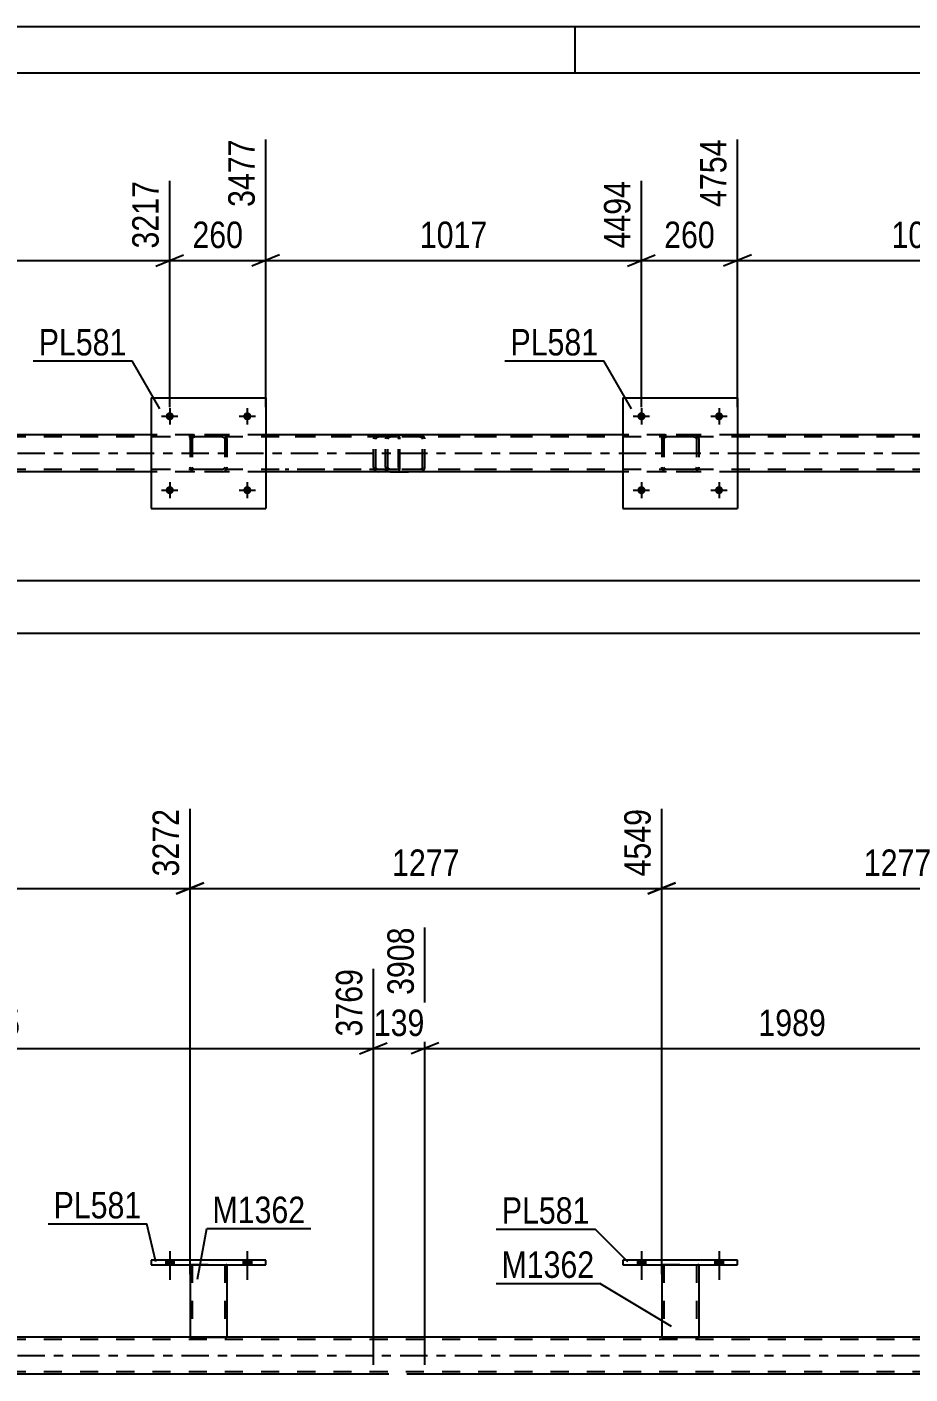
# Model space of a CAD drawing. Header units: millimetres. Extents: x 0 to 841, y 0 to 594.
# Drawn here: x 151.6 to 247.3, y 448.1 to 594 of the extents above; entities that cross this region are included whole.
import ezdxf

# ---------------------------------------------------------------- set-up
doc = ezdxf.new("R2010")
doc.units = ezdxf.units.MM
doc.linetypes.add('DXK_LINE_DOT2', pattern=[3.9198, 1.9599, -1.9599])
doc.linetypes.add('DXK_LINE_DOT3', pattern=[5.9187, 2.979, -0.9799, 0.9799, -0.9799])
doc.styles.add('Arial Narrow', font='ARIALN.TTF', dxfattribs={"height": 0.2})

# ---------------------------------------------------------------- blocks, each defined once
blk = doc.blocks.new('Unknown-275727292-1135 - 18137')
at = {"color": 5, "linetype": 'Continuous'}
for p, q in [((841, 594), (0, 594)), ((211, 589), (211, 594)), ((836, 589), (5, 589))]:
    blk.add_line(p, q, dxfattribs=at)
blk = doc.blocks.new('Bolt-275727292-2522 - 2500')
at = {"linetype": 'Continuous'}
for points in [[(218.61, 551.84, -1), (217.73, 551.84, -1)], [(227.01, 551.84, -1), (226.13, 551.84, -1)]]:
    blk.add_hatch(color=1, dxfattribs=at).paths.add_polyline_path(points)
at = {"color": 1, "linetype": 'Continuous'}
for p, q in [((217.29, 551.84), (219.05, 551.84)), ((218.17, 552.72), (218.17, 550.96)), ((225.69, 551.84), (227.45, 551.84)), ((226.57, 552.72), (226.57, 550.96))]:
    blk.add_line(p, q, dxfattribs=at)
blk = doc.blocks.new('Bolt-275727292-2523 - 2500')
at = {"linetype": 'Continuous'}
for points in [[(218.61, 543.84, -1), (217.73, 543.84, -1)], [(227.01, 543.84, -1), (226.13, 543.84, -1)]]:
    blk.add_hatch(color=1, dxfattribs=at).paths.add_polyline_path(points)
at = {"color": 1, "linetype": 'Continuous'}
for p, q in [((218.17, 544.72), (218.17, 542.96)), ((226.57, 544.72), (226.57, 542.96)), ((217.29, 543.84), (219.05, 543.84)), ((225.69, 543.84), (227.45, 543.84))]:
    blk.add_line(p, q, dxfattribs=at)
blk = doc.blocks.new('Bolt-275727292-2528 - 2500')
at = {"linetype": 'Continuous'}
for points in [[(167.53, 551.84, -1), (166.65, 551.84, -1)], [(175.93, 551.84, -1), (175.05, 551.84, -1)]]:
    blk.add_hatch(color=1, dxfattribs=at).paths.add_polyline_path(points)
at = {"color": 1, "linetype": 'Continuous'}
for p, q in [((166.21, 551.84), (167.97, 551.84)), ((167.09, 552.72), (167.09, 550.96)), ((174.61, 551.84), (176.37, 551.84)), ((175.49, 552.72), (175.49, 550.96))]:
    blk.add_line(p, q, dxfattribs=at)
blk = doc.blocks.new('Bolt-275727292-2529 - 2500')
at = {"linetype": 'Continuous'}
for points in [[(167.53, 543.84, -1), (166.65, 543.84, -1)], [(175.93, 543.84, -1), (175.05, 543.84, -1)]]:
    blk.add_hatch(color=1, dxfattribs=at).paths.add_polyline_path(points)
at = {"color": 1, "linetype": 'Continuous'}
for p, q in [((167.09, 544.72), (167.09, 542.96)), ((175.49, 544.72), (175.49, 542.96)), ((166.21, 543.84), (167.97, 543.84)), ((174.61, 543.84), (176.37, 543.84))]:
    blk.add_line(p, q, dxfattribs=at)
blk = doc.blocks.new('Part-275727292-2610 - 2500')
at = {"color": 7, "linetype": 'DXK_LINE_DOT2'}
for p, q in [((190.5, 549.53), (190.46, 549.36)), ((190.46, 546.32), (190.46, 549.36)), ((190.5, 549.55), (190.5, 549.53)), ((190.72, 549.36), (190.74, 549.45)), ((190.72, 546.32), (190.72, 549.36)), ((190.74, 549.45), (190.79, 549.53)), ((190.97, 549.84), (190.78, 549.8)), ((190.79, 549.53), (190.88, 549.58)), ((190.88, 549.58), (190.97, 549.6)), ((190.97, 549.84), (194.21, 549.84)), ((205.96, 549.84), (190.97, 549.84)), ((205.96, 549.6), (190.97, 549.6)), ((194.4, 549.8), (194.21, 549.84)), ((194.21, 549.6), (194.31, 549.58)), ((194.31, 549.58), (194.39, 549.53)), ((194.39, 549.53), (194.44, 549.45)), ((194.44, 549.45), (194.46, 549.36)), ((194.46, 546.32), (194.46, 549.36)), ((194.68, 549.53), (194.68, 549.55)), ((194.72, 549.36), (194.68, 549.53)), ((194.72, 546.32), (194.72, 549.36)), ((190.46, 546.32), (190.48, 546.23)), ((190.48, 546.23), (190.5, 546.14)), ((190.74, 546.23), (190.72, 546.32)), ((190.79, 546.15), (190.74, 546.23)), ((190.78, 545.88), (190.97, 545.84)), ((190.88, 546.1), (190.79, 546.15)), ((190.97, 546.08), (190.88, 546.1)), ((205.96, 546.08), (190.97, 546.08)), ((190.97, 545.84), (194.21, 545.84)), ((205.96, 545.84), (190.97, 545.84)), ((194.31, 546.1), (194.21, 546.08)), ((194.21, 545.84), (194.4, 545.88)), ((194.39, 546.15), (194.31, 546.1)), ((194.44, 546.23), (194.39, 546.15)), ((194.46, 546.32), (194.44, 546.23)), ((194.68, 546.14), (194.7, 546.23)), ((194.7, 546.23), (194.72, 546.32))]:
    blk.add_line(p, q, dxfattribs=at)
for centre, start, end in [((190.95, 549.34), 110.7583, 155.68), ((194.23, 549.34), 24.32, 69.2417), ((190.95, 546.34), 204.32, 249.2417), ((194.23, 546.34), 290.7583, 335.68)]:
    blk.add_arc(centre, 0.496, start, end, dxfattribs=at)
blk = doc.blocks.new('Part-275727292-2551 - 2500')
at = {"color": 2, "linetype": 'Continuous'}
for p, q in [((216.17, 553.84), (216.17, 541.84)), ((216.17, 553.84), (228.57, 553.84)), ((228.57, 553.84), (228.57, 541.84)), ((216.17, 541.84), (228.57, 541.84))]:
    blk.add_line(p, q, dxfattribs=at)
blk = doc.blocks.new('Part-275727292-2552 - 2500')
at = {"color": 7, "linetype": 'DXK_LINE_DOT2'}
for p, q in [((220.37, 549.36), (220.41, 549.55)), ((220.41, 549.55), (220.37, 549.36)), ((220.37, 549.36), (220.37, 546.32)), ((220.61, 549.36), (220.63, 549.45)), ((220.61, 549.36), (220.61, 546.32)), ((220.63, 549.45), (220.68, 549.53)), ((220.67, 549.8), (220.85, 549.84)), ((220.85, 549.84), (220.67, 549.8)), ((220.68, 549.53), (220.76, 549.58)), ((220.76, 549.58), (220.85, 549.6)), ((223.89, 549.84), (220.85, 549.84)), ((223.89, 549.6), (220.85, 549.6)), ((223.89, 549.84), (224.07, 549.8)), ((224.07, 549.8), (223.89, 549.84)), ((223.89, 549.6), (223.98, 549.58)), ((223.98, 549.58), (224.06, 549.53)), ((224.06, 549.53), (224.11, 549.45)), ((224.11, 549.45), (224.13, 549.36)), ((224.13, 549.36), (224.13, 546.32)), ((224.33, 549.55), (224.37, 549.36)), ((224.37, 549.36), (224.33, 549.55)), ((224.37, 549.36), (224.37, 546.32)), ((220.41, 546.14), (220.37, 546.32)), ((220.37, 546.32), (220.41, 546.14)), ((220.63, 546.23), (220.61, 546.32)), ((220.68, 546.15), (220.63, 546.23)), ((220.85, 545.84), (220.67, 545.88)), ((220.67, 545.88), (220.85, 545.84)), ((220.76, 546.1), (220.68, 546.15)), ((220.85, 546.08), (220.76, 546.1)), ((223.89, 546.08), (220.85, 546.08)), ((223.89, 545.84), (220.85, 545.84)), ((223.98, 546.1), (223.89, 546.08)), ((224.07, 545.88), (223.89, 545.84)), ((223.89, 545.84), (224.07, 545.88)), ((224.06, 546.15), (223.98, 546.1)), ((224.11, 546.23), (224.06, 546.15)), ((224.13, 546.32), (224.11, 546.23)), ((224.37, 546.32), (224.33, 546.14)), ((224.33, 546.14), (224.37, 546.32))]:
    blk.add_line(p, q, dxfattribs=at)
at = {"color": 7, "linetype": 'DXK_LINE_DOT3'}
blk.add_line((222.37, 547.84), (222.37, 547.84), dxfattribs=at)
at = {"color": 7, "linetype": 'DXK_LINE_DOT2'}
for centre, start, end in [((220.85, 549.36), 112.5, 157.5), ((220.85, 549.36), 112.5, 157.5), ((223.89, 549.36), 22.5, 67.5), ((223.89, 549.36), 22.5, 67.5), ((220.85, 546.32), 202.5, 247.5), ((220.85, 546.32), 202.5, 247.5), ((223.89, 546.32), 292.5, 337.5), ((223.89, 546.32), 292.5, 337.5)]:
    blk.add_arc(centre, 0.48, start, end, dxfattribs=at)
blk = doc.blocks.new('Part-275727292-2637 - 2500')
at = {"color": 7, "linetype": 'DXK_LINE_DOT2'}
for p, q in [((759.07, 549.6), (97.33, 549.6)), ((177.49, 549.84), (165.09, 549.84)), ((228.57, 549.84), (216.17, 549.84)), ((759.07, 546.08), (97.33, 546.08)), ((177.49, 545.84), (165.09, 545.84)), ((228.57, 545.84), (216.17, 545.84))]:
    blk.add_line(p, q, dxfattribs=at)
at = {"color": 2, "linetype": 'Continuous'}
for p, q in [((165.09, 549.84), (126.41, 549.84)), ((216.17, 549.84), (177.49, 549.84)), ((267.25, 549.84), (228.57, 549.84)), ((165.09, 545.84), (126.41, 545.84)), ((216.17, 545.84), (177.49, 545.84)), ((267.25, 545.84), (228.57, 545.84))]:
    blk.add_line(p, q, dxfattribs=at)
at = {"color": 7, "linetype": 'DXK_LINE_DOT3'}
blk.add_line((97.33, 547.84), (759.07, 547.84), dxfattribs=at)
blk = doc.blocks.new('Part-275727292-2557 - 2500')
at = {"color": 2, "linetype": 'Continuous'}
for p, q in [((165.09, 553.84), (165.09, 541.84)), ((165.09, 553.84), (177.49, 553.84)), ((177.49, 553.84), (177.49, 541.84)), ((165.09, 541.84), (177.49, 541.84))]:
    blk.add_line(p, q, dxfattribs=at)
blk = doc.blocks.new('Part-275727292-2558 - 2500')
at = {"color": 7, "linetype": 'DXK_LINE_DOT2'}
for p, q in [((169.29, 549.36), (169.33, 549.55)), ((169.33, 549.55), (169.29, 549.36)), ((169.29, 549.36), (169.29, 546.32)), ((169.53, 549.36), (169.55, 549.45)), ((169.53, 549.36), (169.53, 546.32)), ((169.55, 549.45), (169.6, 549.53)), ((169.59, 549.8), (169.77, 549.84)), ((169.77, 549.84), (169.59, 549.8)), ((169.6, 549.53), (169.68, 549.58)), ((169.68, 549.58), (169.77, 549.6)), ((172.81, 549.84), (169.77, 549.84)), ((172.81, 549.6), (169.77, 549.6)), ((172.81, 549.84), (172.99, 549.8)), ((172.99, 549.8), (172.81, 549.84)), ((172.81, 549.6), (172.9, 549.58)), ((172.9, 549.58), (172.98, 549.53)), ((172.98, 549.53), (173.03, 549.45)), ((173.03, 549.45), (173.05, 549.36)), ((173.05, 549.36), (173.05, 546.32)), ((173.25, 549.55), (173.29, 549.36)), ((173.29, 549.36), (173.25, 549.55)), ((173.29, 549.36), (173.29, 546.32)), ((169.33, 546.14), (169.29, 546.32)), ((169.29, 546.32), (169.33, 546.14)), ((169.55, 546.23), (169.53, 546.32)), ((169.6, 546.15), (169.55, 546.23)), ((169.77, 545.84), (169.59, 545.88)), ((169.59, 545.88), (169.77, 545.84)), ((169.68, 546.1), (169.6, 546.15)), ((169.77, 546.08), (169.68, 546.1)), ((172.81, 546.08), (169.77, 546.08)), ((172.81, 545.84), (169.77, 545.84)), ((172.9, 546.1), (172.81, 546.08)), ((172.99, 545.88), (172.81, 545.84)), ((172.81, 545.84), (172.99, 545.88)), ((172.98, 546.15), (172.9, 546.1)), ((173.03, 546.23), (172.98, 546.15)), ((173.05, 546.32), (173.03, 546.23)), ((173.29, 546.32), (173.25, 546.14)), ((173.25, 546.14), (173.29, 546.32))]:
    blk.add_line(p, q, dxfattribs=at)
at = {"color": 7, "linetype": 'DXK_LINE_DOT3'}
blk.add_line((171.29, 547.84), (171.29, 547.84), dxfattribs=at)
at = {"color": 7, "linetype": 'DXK_LINE_DOT2'}
for centre, start, end in [((169.77, 549.36), 112.5, 157.5), ((169.77, 549.36), 112.5, 157.5), ((172.81, 549.36), 22.5, 67.5), ((172.81, 549.36), 22.5, 67.5), ((169.77, 546.32), 202.5, 247.5), ((169.77, 546.32), 202.5, 247.5), ((172.81, 546.32), 292.5, 337.5), ((172.81, 546.32), 292.5, 337.5)]:
    blk.add_arc(centre, 0.48, start, end, dxfattribs=at)
blk = doc.blocks.new('Part-275727292-2676 - 2500')
at = {"color": 7, "linetype": 'DXK_LINE_DOT2'}
for p, q in [((190.46, 549.84), (179.58, 549.84)), ((190.46, 549.6), (179.58, 549.6)), ((189.18, 549.53), (189.14, 549.36)), ((189.14, 546.32), (189.14, 549.36)), ((189.18, 549.55), (189.18, 549.53)), ((189.4, 549.36), (189.41, 549.45)), ((189.4, 546.32), (189.4, 549.36)), ((189.41, 549.45), (189.47, 549.53)), ((189.65, 549.84), (189.45, 549.8)), ((189.47, 549.53), (189.55, 549.58)), ((189.55, 549.58), (189.65, 549.6)), ((191.74, 549.84), (189.65, 549.84)), ((191.74, 549.6), (189.65, 549.6)), ((190.46, 549.6), (190.46, 549.84)), ((191.84, 549.8), (191.74, 549.84)), ((191.74, 549.6), (191.79, 549.58)), ((191.79, 549.58), (191.83, 549.53)), ((191.83, 549.53), (191.86, 549.45)), ((191.93, 549.7), (191.84, 549.8)), ((191.86, 549.45), (191.87, 549.36)), ((191.87, 546.32), (191.87, 549.36)), ((191.99, 549.55), (191.93, 549.7)), ((192.01, 549.36), (191.99, 549.55)), ((192.01, 546.32), (192.01, 549.36)), ((191.74, 546.08), (179.58, 546.08)), ((190.46, 545.84), (179.58, 545.84)), ((189.14, 546.32), (189.16, 546.23)), ((189.16, 546.23), (189.18, 546.14)), ((189.41, 546.23), (189.4, 546.32)), ((189.47, 546.15), (189.41, 546.23)), ((189.45, 545.88), (189.65, 545.84)), ((189.55, 546.1), (189.47, 546.15)), ((189.65, 546.08), (189.55, 546.1)), ((191.74, 545.84), (189.65, 545.84)), ((190.46, 546.08), (190.46, 545.84)), ((191.79, 546.1), (191.74, 546.08)), ((191.74, 545.84), (191.84, 545.88)), ((191.83, 546.15), (191.79, 546.1)), ((191.86, 546.23), (191.83, 546.15)), ((191.84, 545.88), (191.93, 545.98)), ((191.87, 546.32), (191.86, 546.23)), ((191.93, 545.98), (191.99, 546.14)), ((191.99, 546.14), (192.01, 546.32))]:
    blk.add_line(p, q, dxfattribs=at)
for centre, start, end in [((189.63, 549.35), 111.1941, 156.1506), ((189.63, 546.34), 203.8494, 248.8059)]:
    blk.add_arc(centre, 0.492, start, end, dxfattribs=at)
blk = doc.blocks.new('Part-275727292-2844 - 2736')
at = {"color": 2, "linetype": 'Continuous'}
for p, q in [((753.15, 452.13), (97.33, 452.13)), ((189.14, 448.13), (109.58, 448.13)), ((274.28, 448.13), (194.72, 448.13))]:
    blk.add_line(p, q, dxfattribs=at)
at = {"color": 7, "linetype": 'DXK_LINE_DOT2'}
for p, q in [((759.07, 451.89), (97.33, 451.89)), ((759.07, 448.37), (97.33, 448.37)), ((194.72, 448.13), (189.14, 448.13))]:
    blk.add_line(p, q, dxfattribs=at)
at = {"color": 7, "linetype": 'DXK_LINE_DOT3'}
blk.add_line((97.33, 450.13), (759.07, 450.13), dxfattribs=at)
blk = doc.blocks.new('Bolt-275727292-3101 - 2736')
at = {"linetype": 'Continuous'}
for points in [[(166.65, 459.97), (167.53, 459.97), (167.53, 460.45), (166.65, 460.45)], [(175.05, 459.97), (175.93, 459.97), (175.93, 460.45), (175.05, 460.45)]]:
    blk.add_hatch(color=1, dxfattribs=at).paths.add_polyline_path(points)
at = {"color": 1, "linetype": 'Continuous'}
for p, q in [((167.09, 461.45), (167.09, 458.33)), ((175.49, 461.45), (175.49, 458.33)), ((166.65, 460.45), (166.65, 459.97)), ((167.53, 460.45), (167.53, 459.97)), ((175.05, 460.45), (175.05, 459.97)), ((175.93, 460.45), (175.93, 459.97))]:
    blk.add_line(p, q, dxfattribs=at)
blk = doc.blocks.new('Part-275727292-3035 - 2736')
at = {"color": 2, "linetype": 'Continuous'}
for p, q in [((216.17, 460.45), (216.17, 459.97)), ((228.57, 460.45), (216.17, 460.45)), ((216.17, 459.97), (228.57, 459.97)), ((228.57, 459.97), (228.57, 460.45))]:
    blk.add_line(p, q, dxfattribs=at)
blk = doc.blocks.new('Part-275727292-3038 - 2736')
at = {"color": 7, "linetype": 'DXK_LINE_DOT2'}
for p, q in [((220.37, 459.98), (224.37, 459.98)), ((220.37, 459.97), (220.37, 459.98)), ((220.37, 459.98), (220.37, 459.97)), ((220.61, 459.98), (220.61, 452.13)), ((224.13, 459.98), (224.13, 452.13)), ((224.37, 459.98), (224.37, 459.97)), ((224.37, 459.97), (224.37, 459.98)), ((224.11, 452.13), (224.07, 452.13)), ((224.07, 452.13), (224.11, 452.13)), ((224.13, 452.13), (224.11, 452.13)), ((224.11, 452.13), (224.13, 452.13))]:
    blk.add_line(p, q, dxfattribs=at)
at = {"color": 2, "linetype": 'Continuous'}
for p, q in [((220.37, 459.97), (220.37, 452.13)), ((224.37, 459.97), (224.37, 452.13)), ((220.37, 452.13), (224.37, 452.13))]:
    blk.add_line(p, q, dxfattribs=at)
blk = doc.blocks.new('Part-275727292-3071 - 2736')
at = {"color": 2, "linetype": 'Continuous'}
for p, q in [((165.09, 460.45), (165.09, 459.97)), ((177.49, 460.45), (165.09, 460.45)), ((165.09, 459.97), (177.49, 459.97)), ((177.49, 459.97), (177.49, 460.45))]:
    blk.add_line(p, q, dxfattribs=at)
blk = doc.blocks.new('Part-275727292-3074 - 2736')
at = {"color": 7, "linetype": 'DXK_LINE_DOT2'}
for p, q in [((169.29, 459.98), (173.29, 459.98)), ((169.29, 459.97), (169.29, 459.98)), ((169.29, 459.98), (169.29, 459.97)), ((169.53, 459.98), (169.53, 452.13)), ((173.05, 459.98), (173.05, 452.13)), ((173.29, 459.98), (173.29, 459.97)), ((173.29, 459.97), (173.29, 459.98)), ((172.99, 452.13), (173.03, 452.13)), ((172.99, 452.13), (173.03, 452.13)), ((173.03, 452.13), (173.05, 452.13)), ((173.03, 452.13), (173.05, 452.13))]:
    blk.add_line(p, q, dxfattribs=at)
at = {"color": 2, "linetype": 'Continuous'}
for p, q in [((169.29, 459.97), (169.29, 452.13)), ((173.29, 459.97), (173.29, 452.13)), ((169.29, 452.13), (173.29, 452.13))]:
    blk.add_line(p, q, dxfattribs=at)
blk = doc.blocks.new('Bolt-275727292-3102 - 2736')
at = {"linetype": 'Continuous'}
for points in [[(166.65, 459.97), (167.53, 459.97), (167.53, 460.45), (166.65, 460.45)], [(175.05, 459.97), (175.93, 459.97), (175.93, 460.45), (175.05, 460.45)]]:
    blk.add_hatch(color=1, dxfattribs=at).paths.add_polyline_path(points)
at = {"color": 1, "linetype": 'Continuous'}
for p, q in [((167.09, 461.45), (167.09, 458.33)), ((175.49, 461.45), (175.49, 458.33)), ((166.65, 460.45), (166.65, 459.97)), ((167.53, 460.45), (167.53, 459.97)), ((175.05, 460.45), (175.05, 459.97)), ((175.93, 460.45), (175.93, 459.97))]:
    blk.add_line(p, q, dxfattribs=at)
blk = doc.blocks.new('Bolt-275727292-3108 - 2736')
at = {"linetype": 'Continuous'}
for points in [[(217.73, 459.97), (218.61, 459.97), (218.61, 460.45), (217.73, 460.45)], [(226.13, 459.97), (227.01, 459.97), (227.01, 460.45), (226.13, 460.45)]]:
    blk.add_hatch(color=1, dxfattribs=at).paths.add_polyline_path(points)
at = {"color": 1, "linetype": 'Continuous'}
for p, q in [((218.17, 461.45), (218.17, 458.33)), ((226.57, 461.45), (226.57, 458.33)), ((217.73, 460.45), (217.73, 459.97)), ((218.61, 460.45), (218.61, 459.97)), ((226.13, 460.45), (226.13, 459.97)), ((227.01, 460.45), (227.01, 459.97))]:
    blk.add_line(p, q, dxfattribs=at)
blk = doc.blocks.new('Bolt-275727292-3109 - 2736')
at = {"linetype": 'Continuous'}
for points in [[(217.73, 459.97), (218.61, 459.97), (218.61, 460.45), (217.73, 460.45)], [(226.13, 459.97), (227.01, 459.97), (227.01, 460.45), (226.13, 460.45)]]:
    blk.add_hatch(color=1, dxfattribs=at).paths.add_polyline_path(points)
at = {"color": 1, "linetype": 'Continuous'}
for p, q in [((218.17, 461.45), (218.17, 458.33)), ((226.57, 461.45), (226.57, 458.33)), ((217.73, 460.45), (217.73, 459.97)), ((218.61, 460.45), (218.61, 459.97)), ((226.13, 460.45), (226.13, 459.97)), ((227.01, 460.45), (227.01, 459.97))]:
    blk.add_line(p, q, dxfattribs=at)
blk = doc.blocks.new('StraightDimension-275727292-5771 - 2500')
at = {"color": 7, "linetype": 'Continuous'}
blk.add_line((60.21, 534.06), (759.07, 534.06), dxfattribs=at)
blk = doc.blocks.new('StraightDimension-275727292-14552 - 2500')
at = {"color": 7, "linetype": 'Continuous'}
for p, q in [((228.57, 552.84), (228.57, 581.82)), ((269.25, 552.84), (269.25, 577.32)), ((230.07, 569.31), (227.07, 568.11)), ((267.75, 568.11), (270.75, 569.31)), ((228.57, 568.71), (269.25, 568.71))]:
    blk.add_line(p, q, dxfattribs=at)
at = {"color": 0}
blk.add_wipeout([(253.17, 569.46), (253.17, 573.66), (244.65, 573.66), (244.65, 569.46)], dxfattribs=at)
at = {"color": 3, "style": 'Arial Narrow'}
blk.add_text('1017', height=2.863, dxfattribs=at).set_placement((245.25, 570.06))
at = {"color": 0, "linetype": 'Continuous'}
blk.add_wipeout([(268.65, 577.92), (264.45, 577.92), (264.45, 569.41), (268.65, 569.41)], dxfattribs=at)
at = {"color": 3, "linetype": 'Continuous', "style": 'Arial Narrow'}
blk.add_text('5771', height=2.863, rotation=90.0002, dxfattribs=at).set_placement((268.05, 570.01))
blk = doc.blocks.new('StraightDimension-275727292-9578 - 2500')
at = {"color": 7, "linetype": 'Continuous'}
blk.add_line((59.57, 528.34), (759.71, 528.34), dxfattribs=at)
blk = doc.blocks.new('StraightDimension-275727292-14553 - 2500')
at = {"color": 7, "linetype": 'Continuous'}
for p, q in [((228.57, 552.84), (228.57, 581.82)), ((218.17, 552.84), (218.17, 577.32)), ((216.67, 568.11), (219.67, 569.31)), ((230.07, 569.31), (227.07, 568.11)), ((218.17, 568.71), (228.57, 568.71))]:
    blk.add_line(p, q, dxfattribs=at)
at = {"color": 0}
blk.add_wipeout([(226.71, 569.46), (226.71, 573.66), (220.03, 573.66), (220.03, 569.46)], dxfattribs=at)
at = {"color": 3, "style": 'Arial Narrow'}
blk.add_text('260', height=2.863, dxfattribs=at).set_placement((220.63, 570.06))
at = {"color": 0, "linetype": 'Continuous'}
blk.add_wipeout([(227.97, 582.42), (223.77, 582.42), (223.77, 573.91), (227.97, 573.91)], dxfattribs=at)
at = {"color": 3, "linetype": 'Continuous', "style": 'Arial Narrow'}
blk.add_text('4754', height=2.863, rotation=90.0002, dxfattribs=at).set_placement((227.37, 574.51))
blk = doc.blocks.new('StraightDimension-275727292-14554 - 2500')
at = {"color": 7, "linetype": 'Continuous'}
for p, q in [((177.49, 552.84), (177.49, 581.82)), ((218.17, 552.84), (218.17, 577.32)), ((178.99, 569.31), (175.99, 568.11)), ((216.67, 568.11), (219.67, 569.31)), ((177.49, 568.71), (218.17, 568.71))]:
    blk.add_line(p, q, dxfattribs=at)
at = {"color": 0}
blk.add_wipeout([(202.09, 569.46), (202.09, 573.66), (193.57, 573.66), (193.57, 569.46)], dxfattribs=at)
at = {"color": 3, "style": 'Arial Narrow'}
blk.add_text('1017', height=2.863, dxfattribs=at).set_placement((194.17, 570.06))
at = {"color": 0, "linetype": 'Continuous'}
blk.add_wipeout([(217.57, 577.92), (213.37, 577.92), (213.37, 569.41), (217.57, 569.41)], dxfattribs=at)
at = {"color": 3, "linetype": 'Continuous', "style": 'Arial Narrow'}
blk.add_text('4494', height=2.863, rotation=90.0002, dxfattribs=at).set_placement((216.97, 570.01))
blk = doc.blocks.new('StraightDimension-275727292-14555 - 2500')
at = {"color": 7, "linetype": 'Continuous'}
for p, q in [((177.49, 552.84), (177.49, 581.82)), ((167.09, 552.84), (167.09, 577.32)), ((165.59, 568.11), (168.59, 569.31)), ((178.99, 569.31), (175.99, 568.11)), ((167.09, 568.71), (177.49, 568.71))]:
    blk.add_line(p, q, dxfattribs=at)
at = {"color": 0}
blk.add_wipeout([(175.63, 569.46), (175.63, 573.66), (168.95, 573.66), (168.95, 569.46)], dxfattribs=at)
at = {"color": 3, "style": 'Arial Narrow'}
blk.add_text('260', height=2.863, dxfattribs=at).set_placement((169.55, 570.06))
at = {"color": 0, "linetype": 'Continuous'}
blk.add_wipeout([(176.89, 582.42), (172.69, 582.42), (172.69, 573.91), (176.89, 573.91)], dxfattribs=at)
at = {"color": 3, "linetype": 'Continuous', "style": 'Arial Narrow'}
blk.add_text('3477', height=2.863, rotation=90.0002, dxfattribs=at).set_placement((176.29, 574.51))
blk = doc.blocks.new('StraightDimension-275727292-14556 - 2500')
at = {"color": 7, "linetype": 'Continuous'}
for p, q in [((126.41, 552.84), (126.41, 581.82)), ((167.09, 552.84), (167.09, 577.32)), ((127.91, 569.31), (124.91, 568.11)), ((165.59, 568.11), (168.59, 569.31)), ((126.41, 568.71), (167.09, 568.71))]:
    blk.add_line(p, q, dxfattribs=at)
at = {"color": 0}
blk.add_wipeout([(151, 569.46), (151, 573.66), (142.49, 573.66), (142.49, 569.46)], dxfattribs=at)
at = {"color": 3, "style": 'Arial Narrow'}
blk.add_text('1017', height=2.863, dxfattribs=at).set_placement((143.09, 570.06))
at = {"color": 0, "linetype": 'Continuous'}
blk.add_wipeout([(166.49, 577.92), (162.29, 577.92), (162.29, 569.41), (166.49, 569.41)], dxfattribs=at)
at = {"color": 3, "linetype": 'Continuous', "style": 'Arial Narrow'}
blk.add_text('3217', height=2.863, rotation=90.0002, dxfattribs=at).set_placement((165.89, 570.01))
blk = doc.blocks.new('StraightDimension-275727292-16742 - 2736')
at = {"color": 7, "linetype": 'Continuous'}
for p, q in [((169.29, 458.95), (169.29, 509.33)), ((220.37, 458.95), (220.37, 509.33)), ((170.79, 501.32), (167.79, 500.12)), ((169.29, 500.72), (220.37, 500.72)), ((218.87, 500.12), (221.87, 501.32))]:
    blk.add_line(p, q, dxfattribs=at)
at = {"color": 0}
blk.add_wipeout([(199.09, 501.47), (199.09, 505.67), (190.57, 505.67), (190.57, 501.47)], dxfattribs=at)
at = {"color": 3, "style": 'Arial Narrow'}
blk.add_text('1277', height=2.863, dxfattribs=at).set_placement((191.17, 502.07))
at = {"color": 0, "linetype": 'Continuous'}
blk.add_wipeout([(219.77, 509.93), (215.57, 509.93), (215.57, 501.42), (219.77, 501.42)], dxfattribs=at)
at = {"color": 3, "linetype": 'Continuous', "style": 'Arial Narrow'}
blk.add_text('4549', height=2.863, rotation=90.0002, dxfattribs=at).set_placement((219.17, 502.02))
blk = doc.blocks.new('StraightDimension-275727292-8527 - 2736')
at = {"color": 7, "linetype": 'Continuous'}
for p, q in [((194.72, 449.13), (194.72, 496.5)), ((274.28, 449.13), (274.28, 492)), ((196.22, 483.99), (193.22, 482.79)), ((194.72, 483.39), (274.28, 483.39)), ((272.78, 482.79), (275.78, 483.99))]:
    blk.add_line(p, q, dxfattribs=at)
at = {"color": 0}
blk.add_wipeout([(238.75, 484.14), (238.75, 488.34), (230.24, 488.34), (230.24, 484.14)], dxfattribs=at)
at = {"color": 3, "style": 'Arial Narrow'}
blk.add_text('1989', height=2.863, dxfattribs=at).set_placement((230.84, 484.74))
at = {"color": 0, "linetype": 'Continuous'}
blk.add_wipeout([(273.68, 492.6), (269.48, 492.6), (269.48, 484.09), (273.68, 484.09)], dxfattribs=at)
at = {"color": 3, "linetype": 'Continuous', "style": 'Arial Narrow'}
blk.add_text('5897', height=2.863, rotation=90.0002, dxfattribs=at).set_placement((273.08, 484.69))
blk = doc.blocks.new('StraightDimension-275727292-8528 - 2736')
at = {"color": 7, "linetype": 'Continuous'}
for p, q in [((194.72, 449.13), (194.72, 496.5)), ((189.14, 449.13), (189.14, 492)), ((187.64, 482.79), (190.64, 483.99)), ((189.14, 483.39), (194.72, 483.39)), ((196.22, 483.99), (193.22, 482.79))]:
    blk.add_line(p, q, dxfattribs=at)
at = {"color": 0}
blk.add_wipeout([(195.27, 484.14), (195.27, 488.34), (188.59, 488.34), (188.59, 484.14)], dxfattribs=at)
at = {"color": 3, "style": 'Arial Narrow'}
blk.add_text('139', height=2.863, dxfattribs=at).set_placement((189.19, 484.74))
at = {"color": 0, "linetype": 'Continuous'}
blk.add_wipeout([(194.12, 497.1), (189.92, 497.1), (189.92, 488.59), (194.12, 488.59)], dxfattribs=at)
at = {"color": 3, "linetype": 'Continuous', "style": 'Arial Narrow'}
blk.add_text('3908', height=2.863, rotation=90.0002, dxfattribs=at).set_placement((193.52, 489.19))
blk = doc.blocks.new('StraightDimension-275727292-8529 - 2736')
at = {"color": 7, "linetype": 'Continuous'}
for p, q in [((105.33, 449.13), (105.33, 492)), ((189.14, 449.13), (189.14, 492)), ((106.83, 483.99), (103.83, 482.79)), ((105.33, 483.39), (189.14, 483.39)), ((187.64, 482.79), (190.64, 483.99))]:
    blk.add_line(p, q, dxfattribs=at)
at = {"color": 0}
blk.add_wipeout([(151.49, 484.14), (151.49, 488.34), (142.98, 488.34), (142.98, 484.14)], dxfattribs=at)
at = {"color": 3, "style": 'Arial Narrow'}
blk.add_text('2095', height=2.863, dxfattribs=at).set_placement((143.58, 484.74))
at = {"color": 0, "linetype": 'Continuous'}
blk.add_wipeout([(188.54, 492.6), (184.34, 492.6), (184.34, 484.09), (188.54, 484.09)], dxfattribs=at)
at = {"color": 3, "linetype": 'Continuous', "style": 'Arial Narrow'}
blk.add_text('3769', height=2.863, rotation=90.0002, dxfattribs=at).set_placement((187.94, 484.69))
blk = doc.blocks.new('StraightDimension-275727292-16741 - 2736')
at = {"color": 7, "linetype": 'Continuous'}
for p, q in [((220.37, 458.95), (220.37, 509.33)), ((271.45, 458.95), (271.45, 509.33)), ((221.87, 501.32), (218.87, 500.12)), ((220.37, 500.72), (271.45, 500.72)), ((269.95, 500.12), (272.95, 501.32))]:
    blk.add_line(p, q, dxfattribs=at)
at = {"color": 0}
blk.add_wipeout([(250.17, 501.47), (250.17, 505.67), (241.65, 505.67), (241.65, 501.47)], dxfattribs=at)
at = {"color": 3, "style": 'Arial Narrow'}
blk.add_text('1277', height=2.863, dxfattribs=at).set_placement((242.25, 502.07))
at = {"color": 0, "linetype": 'Continuous'}
blk.add_wipeout([(270.85, 509.93), (266.65, 509.93), (266.65, 501.42), (270.85, 501.42)], dxfattribs=at)
at = {"color": 3, "linetype": 'Continuous', "style": 'Arial Narrow'}
blk.add_text('5826', height=2.863, rotation=90.0002, dxfattribs=at).set_placement((270.25, 502.02))
blk = doc.blocks.new('StraightDimension-275727292-16743 - 2736')
at = {"color": 7, "linetype": 'Continuous'}
for p, q in [((118.21, 458.95), (118.21, 509.33)), ((169.29, 458.95), (169.29, 509.33)), ((119.71, 501.32), (116.71, 500.12)), ((118.21, 500.72), (169.29, 500.72)), ((167.79, 500.12), (170.79, 501.32))]:
    blk.add_line(p, q, dxfattribs=at)
at = {"color": 0}
blk.add_wipeout([(148, 501.47), (148, 505.67), (139.49, 505.67), (139.49, 501.47)], dxfattribs=at)
at = {"color": 3, "style": 'Arial Narrow'}
blk.add_text('1277', height=2.863, dxfattribs=at).set_placement((140.09, 502.07))
at = {"color": 0, "linetype": 'Continuous'}
blk.add_wipeout([(168.69, 509.93), (164.49, 509.93), (164.49, 501.42), (168.69, 501.42)], dxfattribs=at)
at = {"color": 3, "linetype": 'Continuous', "style": 'Arial Narrow'}
blk.add_text('3272', height=2.863, rotation=90.0002, dxfattribs=at).set_placement((168.09, 502.02))
blk = doc.blocks.new('Mark-275727292-9694 - 2500')
at = {"color": 0}
blk.add_wipeout([(213.49, 558.43), (213.49, 561.43), (203.99, 561.43), (203.99, 558.43)], dxfattribs=at)
blk.add_wipeout([(213.49, 558.43), (213.49, 561.43), (203.99, 561.43), (203.99, 558.43)], dxfattribs=at)
at = {"color": 30, "linetype": 'Continuous'}
for p in [(203.39, 557.83), (217.09, 552.64)]:
    blk.add_line(p, (214.09, 557.83), dxfattribs=at)
at = {"color": 3, "style": 'Arial Narrow'}
blk.add_text('PL581', height=2.863, dxfattribs=at).set_placement((203.99, 558.43))
blk = doc.blocks.new('Mark-275727292-9703 - 2500')
at = {"color": 0}
blk.add_wipeout([(162.41, 558.43), (162.41, 561.43), (152.91, 561.43), (152.91, 558.43)], dxfattribs=at)
blk.add_wipeout([(162.41, 558.43), (162.41, 561.43), (152.91, 561.43), (152.91, 558.43)], dxfattribs=at)
at = {"color": 30, "linetype": 'Continuous'}
for p in [(152.31, 557.83), (166.01, 552.64)]:
    blk.add_line(p, (163.01, 557.83), dxfattribs=at)
at = {"color": 3, "style": 'Arial Narrow'}
blk.add_text('PL581', height=2.863, dxfattribs=at).set_placement((152.91, 558.43))
blk = doc.blocks.new('Mark-275727292-15225 - 2736')
at = {"color": 0}
blk.add_wipeout([(212.55, 464.41), (212.55, 467.41), (203.05, 467.41), (203.05, 464.41)], dxfattribs=at)
blk.add_wipeout([(212.55, 464.41), (212.55, 467.41), (203.05, 467.41), (203.05, 464.41)], dxfattribs=at)
at = {"color": 30, "linetype": 'Continuous'}
for p in [(202.45, 463.81), (216.68, 460.27)]:
    blk.add_line(p, (213.15, 463.81), dxfattribs=at)
at = {"color": 3, "style": 'Arial Narrow'}
blk.add_text('PL581', height=2.863, dxfattribs=at).set_placement((203.05, 464.41))
blk = doc.blocks.new('Mark-275727292-15228 - 2736')
at = {"color": 0}
blk.add_wipeout([(213.07, 458.55), (213.07, 461.55), (203.02, 461.55), (203.02, 458.55)], dxfattribs=at)
blk.add_wipeout([(213.07, 458.55), (213.07, 461.55), (203.02, 461.55), (203.02, 458.55)], dxfattribs=at)
at = {"color": 30, "linetype": 'Continuous'}
for p in [(202.42, 457.95), (221.44, 453.27)]:
    blk.add_line(p, (213.67, 457.95), dxfattribs=at)
at = {"color": 3, "style": 'Arial Narrow'}
blk.add_text('M1362', height=2.863, dxfattribs=at).set_placement((203.02, 458.55))
blk = doc.blocks.new('Mark-275727292-15261 - 2736')
at = {"color": 0}
blk.add_wipeout([(164.02, 464.99), (164.02, 467.99), (154.52, 467.99), (154.52, 464.99)], dxfattribs=at)
blk.add_wipeout([(164.02, 464.99), (164.02, 467.99), (154.52, 467.99), (154.52, 464.99)], dxfattribs=at)
at = {"color": 30, "linetype": 'Continuous'}
for p in [(153.92, 464.39), (165.6, 460.27)]:
    blk.add_line(p, (164.62, 464.39), dxfattribs=at)
at = {"color": 3, "style": 'Arial Narrow'}
blk.add_text('PL581', height=2.863, dxfattribs=at).set_placement((154.52, 464.99))
blk = doc.blocks.new('Mark-275727292-15264 - 2736')
at = {"color": 0}
blk.add_wipeout([(181.77, 464.48), (181.77, 467.48), (171.72, 467.48), (171.72, 464.48)], dxfattribs=at)
blk.add_wipeout([(181.77, 464.48), (181.77, 467.48), (171.72, 467.48), (171.72, 464.48)], dxfattribs=at)
at = {"color": 30, "linetype": 'Continuous'}
for p, q in [((170.1, 458.4), (171.12, 463.88)), ((171.12, 463.88), (182.37, 463.88))]:
    blk.add_line(p, q, dxfattribs=at)
at = {"color": 3, "style": 'Arial Narrow'}
blk.add_text('M1362', height=2.863, dxfattribs=at).set_placement((171.72, 464.48))

msp = doc.modelspace()

# ---------------------------------------------------------------- block references
for name in ['Unknown-275727292-1135 - 18137', 'Part-275727292-2557 - 2500', 'Part-275727292-2551 - 2500', 'Part-275727292-2637 - 2500', 'Bolt-275727292-2528 - 2500', 'Bolt-275727292-2522 - 2500', 'Part-275727292-2558 - 2500', 'Part-275727292-2676 - 2500', 'Part-275727292-2610 - 2500', 'Part-275727292-2552 - 2500', 'Bolt-275727292-2529 - 2500', 'Bolt-275727292-2523 - 2500', 'Bolt-275727292-3101 - 2736', 'Bolt-275727292-3102 - 2736', 'Bolt-275727292-3108 - 2736', 'Bolt-275727292-3109 - 2736', 'Part-275727292-3071 - 2736', 'Part-275727292-3074 - 2736', 'Part-275727292-3035 - 2736', 'Part-275727292-3038 - 2736', 'Part-275727292-2844 - 2736']:
    msp.add_blockref(name, (0, 0))

# ---------------------------------------------------------------- next in the draw order: block references
for name in ['StraightDimension-275727292-14552 - 2500', 'StraightDimension-275727292-5771 - 2500', 'StraightDimension-275727292-16742 - 2736']:
    msp.add_blockref(name, (0, 0))

# ---------------------------------------------------------------- next in the draw order: block references
for name in ['StraightDimension-275727292-14553 - 2500', 'StraightDimension-275727292-9578 - 2500', 'StraightDimension-275727292-8527 - 2736']:
    msp.add_blockref(name, (0, 0))

# ---------------------------------------------------------------- next in the draw order: block references
for name in ['StraightDimension-275727292-14554 - 2500', 'StraightDimension-275727292-16741 - 2736', 'StraightDimension-275727292-8528 - 2736', 'Mark-275727292-15225 - 2736']:
    msp.add_blockref(name, (0, 0))

# ---------------------------------------------------------------- next in the draw order: block references
for name in ['StraightDimension-275727292-14555 - 2500', 'Mark-275727292-9694 - 2500', 'StraightDimension-275727292-8529 - 2736', 'Mark-275727292-15228 - 2736']:
    msp.add_blockref(name, (0, 0))

# ---------------------------------------------------------------- next in the draw order: block references
for name in ['StraightDimension-275727292-14556 - 2500', 'StraightDimension-275727292-16743 - 2736']:
    msp.add_blockref(name, (0, 0))

# ---------------------------------------------------------------- next in the draw order: block references
for name in ['Mark-275727292-9703 - 2500', 'Mark-275727292-15261 - 2736', 'Mark-275727292-15264 - 2736']:
    msp.add_blockref(name, (0, 0))

doc.saveas('drawing.dxf')
